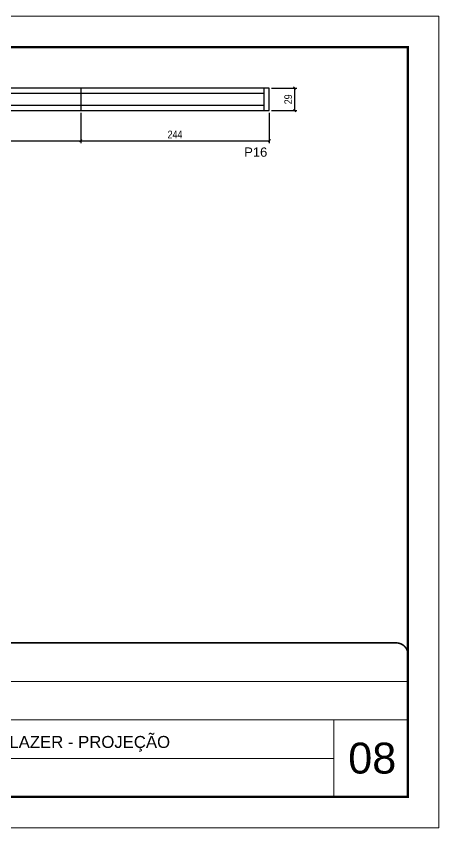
# Model space of a CAD drawing. Extents: x 3245 to 12416, y 917 to 10295.
# Drawn here: x 8952 to 9499, y 7809 to 8859 of the extents above; entities that cross this region are included whole.
import ezdxf

# ---------------------------------------------------------------- set-up
doc = ezdxf.new("R2010")
doc.units = 0
doc.linetypes.add('CONTINUO', pattern=[0])
doc.linetypes.add('DASHED', pattern=[0.75, 0.5, -0.25])
for name, color, linetype in [('5', 5, 'Continuous'), ('COTA', 241, 'Continuous'), ('Painéis', 200, 'Continuous'), ('SARR_2.2x7', 40, 'Continuous')]:
    doc.layers.add(name, color=color, linetype=linetype)
for name, color, linetype, lineweight in [('CARIMBO', 255, 'Continuous', 9), ('Folhas', 255, 'Continuous', 9), ('SARRAFO DE PRESSAO', 251, 'DASHED', 9)]:
    doc.layers.add(name, color=color, linetype=linetype, lineweight=lineweight)
doc.styles.add('ARIAL', font='arial.ttf')
doc.styles.add('COTA TECNICA-50', font='techl___.ttf', dxfattribs={"height": 10})
doc.styles.get("Standard").update_dxf_attribs({"font": 'arial.ttf'})
doc.dimstyles.new('COTA PAINEL-50', dxfattribs={"dimtxt": 10, "dimasz": 3, "dimexe": 3, "dimexo": 3, "dimgap": 3, "dimtad": 1, "dimdec": 1, "dimzin": 12, "dimdsep": 46, "dimtxsty": 'COTA TECNICA-50', "dimblk1": 'OBLIQUE', "dimblk2": 'OBLIQUE', "dimsah": 1, "dimcen": 0.9, "dimclrd": 4, "dimclre": 4, "dimclrt": 240, "dimadec": 1, "dimazin": 3, "dimtfac": 1, "dimtdec": 1, "dimtmove": 0, "dimatfit": 3, "dimfxl": 1, "dimtolj": 1, "dimtzin": 12, "dimarcsym": 0})

# ---------------------------------------------------------------- blocks, each defined once
blk = doc.blocks.new('9999999999')
at = {"color": 30, "linetype": 'CONTINUO'}
for p, q in [((98564.6, 34379.6), (99584, 34379.6)), ((98564.6, 34329.8), (99488, 34329.8)), ((99584, 34329.8), (99488, 34329.8)), ((99488, 34329.8), (99488, 34230.2)), ((98564.6, 34280), (99488, 34280))]:
    blk.add_line(p, q, dxfattribs=at)
at = {"color": 30, "linetype": 'CONTINUO', "const_width": 2}
blk.add_lwpolyline([(99584, 34230.2), (99584, 34414.4, 0.414214), (99569, 34429.4), (98229, 34429.4, 0.414214), (98214, 34414.4), (98214, 34245.2, 0.414214), (98229, 34230.2), (99584, 34230.2)], format="xyb", dxfattribs=at)
at = {"layer": 'Folhas'}
blk.add_lwpolyline([(98139, 34190.2), (99624, 34190.2), (99624, 35240.2), (98139, 35240.2)], close=True, dxfattribs=at)
at = {"layer": 'Folhas', "color": 30, "const_width": 3}
blk.add_lwpolyline([(98214, 34230.2), (99584, 34230.2), (99584, 35200.2), (98214, 35200.2)], close=True, dxfattribs=at)
at = {"color": 7, "linetype": 'Continuous', "ltscale": 5, "style": 'ARIAL'}
blk.add_text('BUSINESS CENTER E LAZER - PROJEÇÃO', height=15.483, dxfattribs=at).set_placement((98837.7, 34293.5))
blk = doc.blocks.new('_Oblique')
at = {"color": 0, "linetype": 'ByBlock', "lineweight": -2}
blk.add_line((-0.5, -0.5), (0.5, 0.5), dxfattribs=at)
blk = doc.blocks.new('*D308')
at = {"layer": 'COTA', "color": 4, "linetype": 'ByBlock', "lineweight": -2, "transparency": 16777216}
for p, q in [((8791.6, 8733.7), (8791.6, 8694.6)), ((9035.6, 8733.7), (9035.6, 8694.6)), ((8791.6, 8697.6), (9035.6, 8697.6))]:
    blk.add_line(p, q, dxfattribs=at)
at = {"layer": 'Defpoints', "color": 0, "linetype": 'ByBlock', "transparency": 16777216}
for p in [(8791.6, 8736.7), (9035.6, 8736.7), (9035.6, 8697.6)]:
    blk.add_point(p, dxfattribs=at)
at = {"layer": 'COTA', "color": 4, "linetype": 'ByBlock', "lineweight": -2, "transparency": 16777216, "xscale": 3, "yscale": 3, "zscale": 3, "rotation": 180}
blk.add_blockref('_Oblique', (8791.6, 8697.6), dxfattribs=at)
at = {"layer": 'COTA', "color": 4, "linetype": 'ByBlock', "lineweight": -2, "transparency": 16777216, "xscale": 3, "yscale": 3, "zscale": 3}
blk.add_blockref('_Oblique', (9035.6, 8697.6), dxfattribs=at)
at = {"layer": 'COTA', "color": 240, "linetype": 'ByBlock', "transparency": 16777216, "insert": (8913.6, 8705.7), "char_height": 10, "attachment_point": 5, "style": 'COTA TECNICA-50'}
blk.add_mtext('\\A1;244', dxfattribs=at)
blk = doc.blocks.new('*D309')
at = {"layer": 'COTA', "color": 4, "linetype": 'ByBlock', "lineweight": -2, "transparency": 16777216}
for p, q in [((9035.6, 8733.7), (9035.6, 8694.6)), ((9279.6, 8733.7), (9279.6, 8694.6)), ((9035.6, 8697.6), (9279.6, 8697.6))]:
    blk.add_line(p, q, dxfattribs=at)
at = {"layer": 'Defpoints', "color": 0, "linetype": 'ByBlock', "transparency": 16777216}
for p in [(9035.6, 8736.7), (9279.6, 8736.7), (9279.6, 8697.6)]:
    blk.add_point(p, dxfattribs=at)
at = {"layer": 'COTA', "color": 4, "linetype": 'ByBlock', "lineweight": -2, "transparency": 16777216, "xscale": 3, "yscale": 3, "zscale": 3, "rotation": 180}
blk.add_blockref('_Oblique', (9035.6, 8697.6), dxfattribs=at)
at = {"layer": 'COTA', "color": 4, "linetype": 'ByBlock', "lineweight": -2, "transparency": 16777216, "xscale": 3, "yscale": 3, "zscale": 3}
blk.add_blockref('_Oblique', (9279.6, 8697.6), dxfattribs=at)
at = {"layer": 'COTA', "color": 240, "linetype": 'ByBlock', "transparency": 16777216, "insert": (9157.6, 8705.7), "char_height": 10, "attachment_point": 5, "style": 'COTA TECNICA-50'}
blk.add_mtext('\\A1;244', dxfattribs=at)
blk = doc.blocks.new('*D248')
at = {"layer": 'COTA', "color": 4, "linetype": 'ByBlock', "lineweight": -2, "transparency": 16777216}
for p, q in [((9282.6, 8765.7), (9315.2, 8765.7)), ((9312.2, 8765.7), (9312.2, 8736.7)), ((9282.6, 8736.7), (9315.2, 8736.7))]:
    blk.add_line(p, q, dxfattribs=at)
at = {"layer": 'Defpoints', "color": 0, "linetype": 'ByBlock', "transparency": 16777216}
for p in [(9279.6, 8765.7), (9279.6, 8736.7), (9312.2, 8736.7)]:
    blk.add_point(p, dxfattribs=at)
at = {"layer": 'COTA', "color": 4, "linetype": 'ByBlock', "lineweight": -2, "transparency": 16777216, "xscale": 3, "yscale": 3, "zscale": 3}
for p, rotation in [((9312.2, 8765.7), 90), ((9312.2, 8736.7), 270)]:
    blk.add_blockref('_Oblique', p, dxfattribs=dict(at, rotation=rotation))
at = {"layer": 'COTA', "color": 240, "linetype": 'ByBlock', "transparency": 16777216, "insert": (9304.1, 8751.2), "char_height": 10, "attachment_point": 5, "rotation": 90, "style": 'COTA TECNICA-50'}
blk.add_mtext('\\A1;29', dxfattribs=at)

msp = doc.modelspace()

# ---------------------------------------------------------------- linework, layer by layer
at = {"layer": 'Painéis', "linetype": 'Continuous'}
for p, q in [((9279.57, 8765.7), (8574.07, 8765.7)), ((9035.57, 8765.7), (9035.57, 8736.7)), ((9279.57, 8736.7), (9279.57, 8765.7)), ((8576.07, 8736.7), (9279.57, 8736.7))]:
    msp.add_line(p, q, dxfattribs=at)
at = {"layer": 'SARR_2.2x7', "linetype": 'Continuous'}
for p, q in [((9035.57, 8758.7), (8791.57, 8758.7)), ((9272.57, 8758.7), (9035.57, 8758.7)), ((9272.57, 8765.7), (9272.57, 8736.7)), ((8791.57, 8743.7), (9035.57, 8743.7)), ((9035.57, 8743.7), (9272.57, 8743.7))]:
    msp.add_line(p, q, dxfattribs=at)

# ---------------------------------------------------------------- block references
at = {"layer": 'SARRAFO DE PRESSAO', "color": 6, "linetype": 'ByBlock'}
msp.add_blockref('9999999999', (-90125.13, -26381.5), dxfattribs=at)

# ---------------------------------------------------------------- texts
at = {"layer": '5', "linetype": 'Continuous'}
msp.add_text('P16', height=12, rotation=359.99996, dxfattribs=at).set_placement((9247.14, 8676.89))
at = {"layer": 'CARIMBO', "style": 'ARIAL'}
msp.add_text('08', height=40, dxfattribs=at).set_placement((9381.7, 7878.85))

# ---------------------------------------------------------------- dimensions: what is measured, and where the dimension line sits
at = {"layer": 'COTA', "linetype": 'ByBlock'}
dim = msp.add_linear_dim(base=(9312.23, 8736.7), p1=(9279.57, 8765.7), p2=(9279.57, 8736.7), angle=90, dimstyle='COTA PAINEL-50', override={"dimarcsym": 1}, dxfattribs=at)
dim.commit()
dim.dimension.update_dxf_attribs({"geometry": '*D248', "text_midpoint": (9304.14, 8751.2)})
for base, p1, p2, override, picture, middle in [((9035.57, 8697.59), (8791.57, 8736.7), (9035.57, 8736.7), {"dimarcsym": 1}, '*D308', (8913.57, 8705.66)), ((9279.57, 8697.59), (9035.57, 8736.7), (9279.57, 8736.7), {"dimtmove": 1, "dimarcsym": 1}, '*D309', (9157.57, 8705.66))]:
    dim = msp.add_linear_dim(base=base, p1=p1, p2=p2, dimstyle='COTA PAINEL-50', override=override, dxfattribs=at)
    dim.commit()
    dim.dimension.update_dxf_attribs({"geometry": picture, "text_midpoint": middle})

doc.saveas('drawing.dxf')
